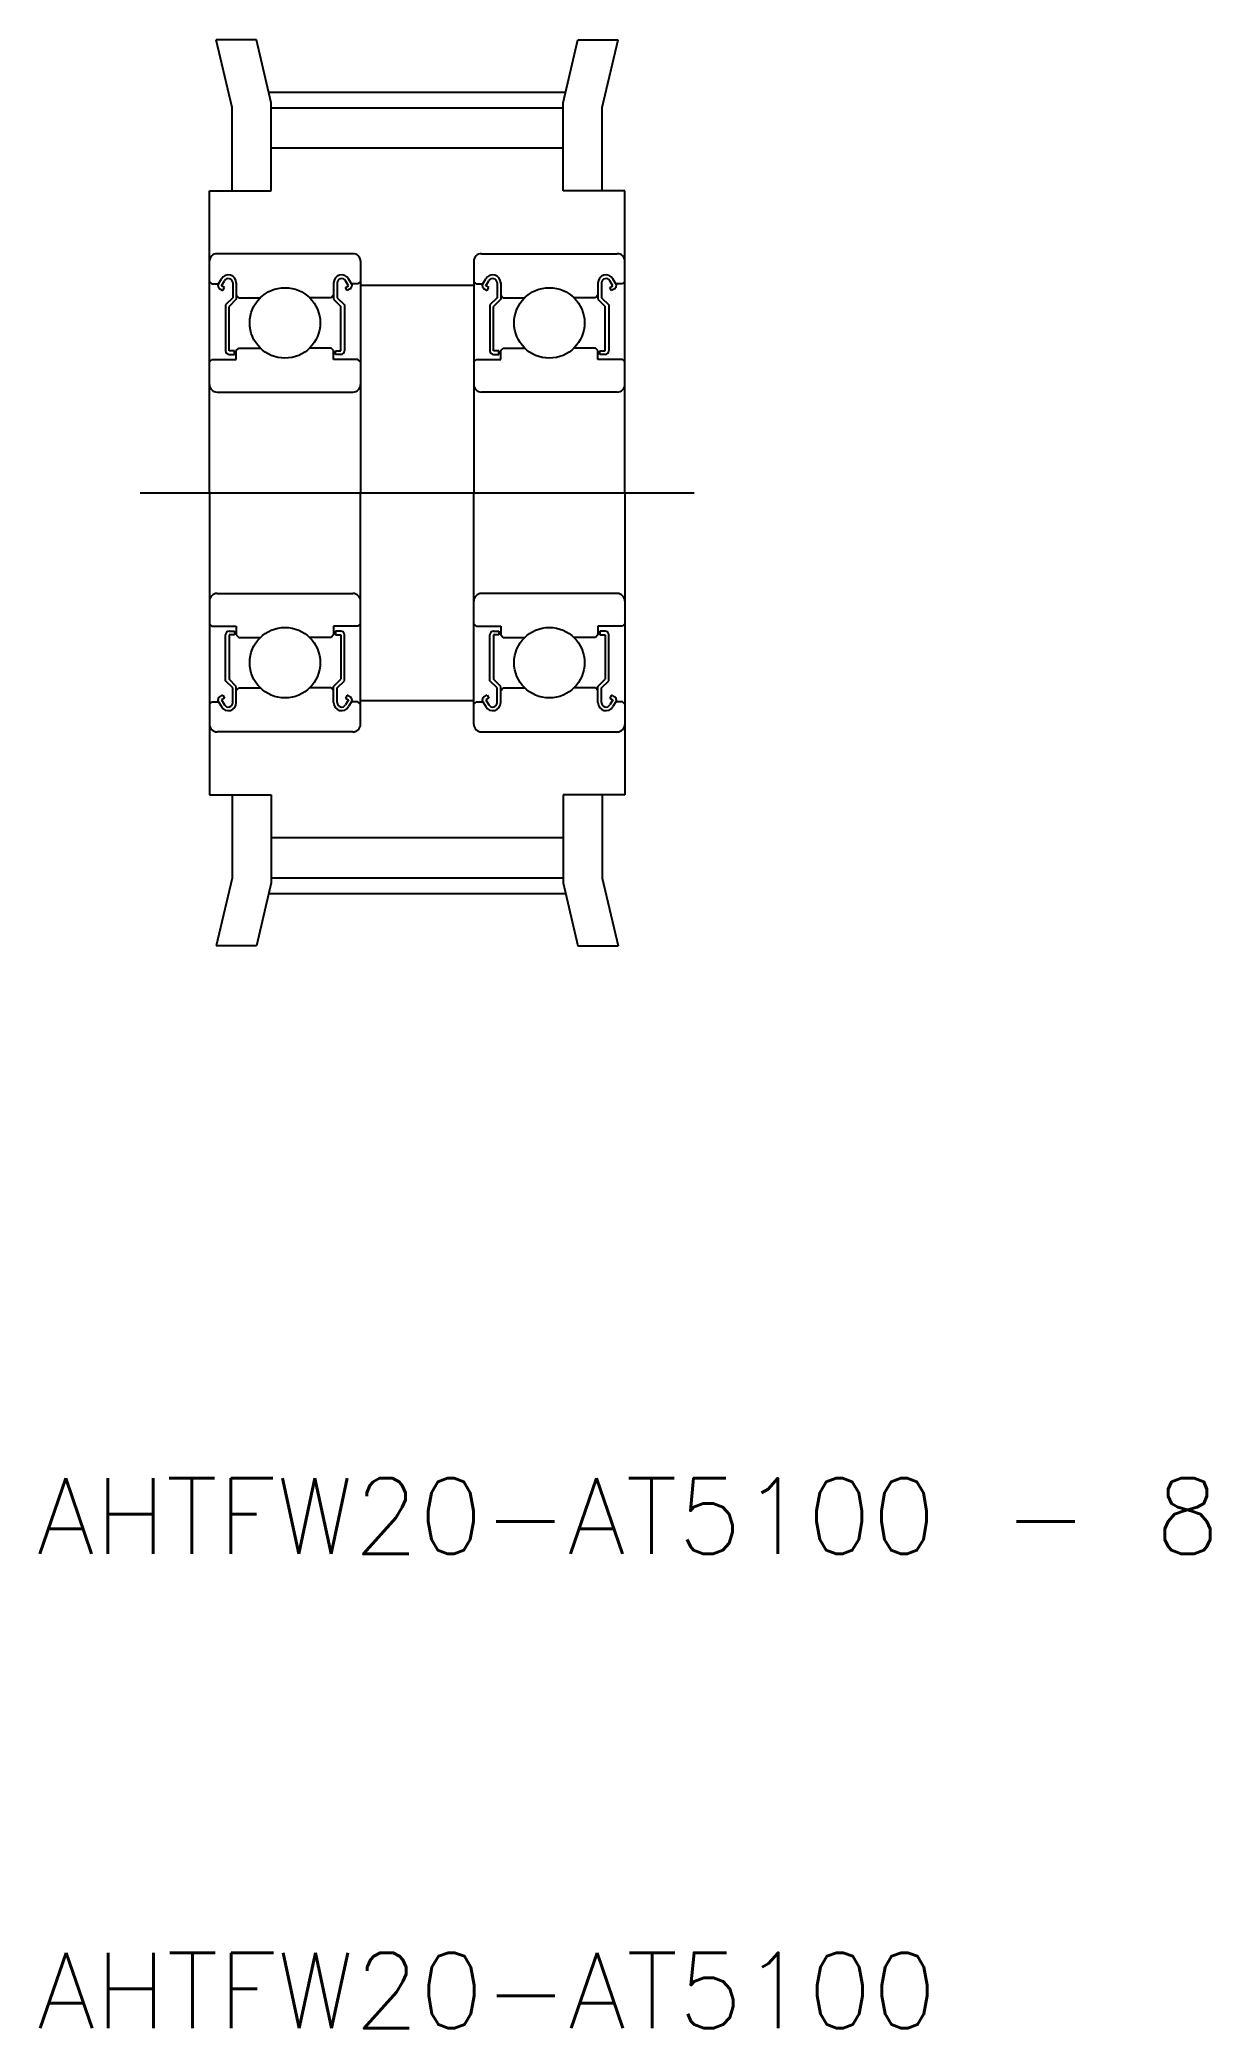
# Model space of a CAD drawing. Extents: x 30.6 to 77.1, y -8.3 to 70.7.
import ezdxf
from ezdxf.enums import TextEntityAlignment as Align

# ---------------------------------------------------------------- set-up
doc = ezdxf.new("R2010")
doc.units = 0
doc.linetypes.add('CENTER', pattern=[50.8, 31.75, -6.35, 6.35, -6.35])
doc.layers.get('0').update_dxf_attribs({"linetype": 'CONTINUOUS'})
doc.layers.add('CENTER', color=1, linetype='CONTINUOUS')
doc.styles.get("Standard").update_dxf_attribs({"font": 'txt.shx', "bigfont": 'bigfont.shx'})

# ---------------------------------------------------------------- blocks, each defined once
blk = doc.blocks.new('*U2')
at = {"color": 7, "linetype": 'CONTINUOUS'}
blk.add_text('AHTFW20-AT5100', height=3, dxfattribs=at).set_placement((30.536, -8.315))

msp = doc.modelspace()

# ---------------------------------------------------------------- linework, layer by layer
at = {"color": 7, "linetype": 'CONTINUOUS'}
for p, q in [((39.247, 70.692), (37.653, 70.692)), ((38.283, 68.007), (37.653, 70.692)), ((39.833, 68.192), (39.247, 70.692)), ((51.433, 68.192), (52.019, 70.692)), ((52.019, 70.692), (53.613, 70.692)), ((52.983, 68.007), (53.613, 70.692)), ((38.283, 64.692), (38.283, 68.007)), ((39.833, 64.692), (39.833, 68.192)), ((39.833, 67.992), (51.433, 67.992)), ((51.433, 64.692), (51.433, 68.192)), ((52.983, 64.692), (52.983, 68.007)), ((39.833, 66.392), (51.433, 66.392)), ((37.383, 52.692), (37.383, 64.692)), ((37.383, 64.692), (39.833, 64.692)), ((53.883, 64.692), (51.433, 64.692)), ((53.883, 52.692), (53.883, 64.692)), ((43.083, 62.192), (37.683, 62.192)), ((43.383, 61.892), (43.383, 52.692)), ((47.883, 61.892), (47.883, 52.692)), ((48.183, 62.192), (53.583, 62.192)), ((37.383, 61.092), (37.483, 60.992)), ((37.483, 60.992), (37.739, 60.992)), ((37.739, 60.992), (37.855, 61.188)), ((37.862, 60.921), (37.978, 61.117)), ((37.985, 60.85), (37.862, 60.921)), ((37.914, 60.727), (37.985, 60.85)), ((38.308, 61.029), (38.308, 60.442)), ((38.45, 61.029), (38.45, 60.383)), ((42.316, 61.029), (42.316, 60.383)), ((42.459, 61.029), (42.459, 60.442)), ((42.781, 60.85), (42.904, 60.921)), ((42.852, 60.727), (42.781, 60.85)), ((42.904, 60.921), (42.788, 61.117)), ((43.027, 60.992), (42.911, 61.188)), ((43.283, 60.992), (43.027, 60.992)), ((43.383, 61.092), (43.283, 60.992)), ((43.383, 60.942), (47.883, 60.942)), ((47.883, 61.092), (47.983, 60.992)), ((47.983, 60.992), (48.239, 60.992)), ((48.239, 60.992), (48.355, 61.188)), ((48.362, 60.921), (48.478, 61.117)), ((48.485, 60.85), (48.362, 60.921)), ((48.414, 60.727), (48.485, 60.85)), ((48.808, 61.029), (48.808, 60.442)), ((48.95, 61.029), (48.95, 60.383)), ((52.816, 61.029), (52.816, 60.383)), ((52.959, 61.029), (52.959, 60.442)), ((53.281, 60.85), (53.404, 60.921)), ((53.352, 60.727), (53.281, 60.85)), ((53.404, 60.921), (53.288, 61.117)), ((53.527, 60.992), (53.411, 61.188)), ((53.783, 60.992), (53.527, 60.992)), ((53.883, 61.092), (53.783, 60.992)), ((37.791, 60.798), (37.914, 60.727)), ((38.308, 60.442), (38.023, 60.158)), ((38.023, 60.158), (38.023, 58.334)), ((38.45, 60.383), (38.165, 60.099)), ((38.165, 58.334), (38.165, 60.099)), ((38.45, 60.542), (38.55, 60.442)), ((38.55, 60.442), (39.403, 60.442)), ((42.216, 60.442), (41.363, 60.442)), ((42.316, 60.542), (42.216, 60.442)), ((42.316, 60.383), (42.601, 60.099)), ((42.459, 60.442), (42.743, 60.158)), ((42.601, 58.334), (42.601, 60.099)), ((42.743, 60.158), (42.743, 58.334)), ((42.975, 60.798), (42.852, 60.727)), ((48.291, 60.798), (48.414, 60.727)), ((48.808, 60.442), (48.523, 60.158)), ((48.523, 60.158), (48.523, 58.334)), ((48.95, 60.383), (48.665, 60.099)), ((48.665, 58.334), (48.665, 60.099)), ((48.95, 60.542), (49.05, 60.442)), ((49.05, 60.442), (49.903, 60.442)), ((52.716, 60.442), (51.863, 60.442)), ((52.816, 60.542), (52.716, 60.442)), ((52.816, 60.383), (53.101, 60.099)), ((52.959, 60.442), (53.243, 60.158)), ((53.101, 58.334), (53.101, 60.099)), ((53.243, 60.158), (53.243, 58.334)), ((53.475, 60.798), (53.352, 60.727)), ((37.383, 59.592), (37.383, 59.592)), ((53.883, 59.592), (53.883, 59.592)), ((37.383, 57.892), (37.483, 57.992)), ((37.483, 57.992), (38.45, 57.992)), ((38.379, 58.334), (38.165, 58.334)), ((38.165, 58.192), (38.379, 58.192)), ((38.379, 58.192), (38.379, 58.334)), ((38.45, 58.342), (38.55, 58.442)), ((38.45, 57.992), (38.45, 58.342)), ((38.55, 58.442), (39.403, 58.442)), ((42.216, 58.442), (41.363, 58.442)), ((42.316, 58.342), (42.216, 58.442)), ((42.316, 57.992), (42.316, 58.342)), ((43.283, 57.992), (42.316, 57.992)), ((42.388, 58.192), (42.388, 58.334)), ((42.388, 58.334), (42.601, 58.334)), ((42.601, 58.192), (42.388, 58.192)), ((43.383, 57.892), (43.283, 57.992)), ((47.883, 57.892), (47.983, 57.992)), ((47.983, 57.992), (48.95, 57.992)), ((48.879, 58.334), (48.665, 58.334)), ((48.665, 58.192), (48.879, 58.192)), ((48.879, 58.192), (48.879, 58.334)), ((48.95, 58.342), (49.05, 58.442)), ((48.95, 57.992), (48.95, 58.342)), ((49.05, 58.442), (49.903, 58.442)), ((52.716, 58.442), (51.863, 58.442)), ((52.816, 58.342), (52.716, 58.442)), ((52.816, 57.992), (52.816, 58.342)), ((53.783, 57.992), (52.816, 57.992)), ((52.888, 58.334), (53.101, 58.334)), ((52.888, 58.192), (52.888, 58.334)), ((53.101, 58.192), (52.888, 58.192)), ((53.883, 57.892), (53.783, 57.992)), ((37.383, 57.292), (37.383, 57.292)), ((53.883, 57.292), (53.883, 57.292)), ((37.683, 56.692), (43.083, 56.692)), ((53.583, 56.692), (48.183, 56.692)), ((37.383, 52.692), (37.383, 40.692)), ((43.383, 43.492), (43.383, 52.692)), ((47.883, 43.492), (47.883, 52.692)), ((53.883, 52.692), (53.883, 40.692)), ((37.683, 48.692), (43.083, 48.692)), ((53.583, 48.692), (48.183, 48.692)), ((37.383, 48.092), (37.383, 48.092)), ((37.383, 47.492), (37.483, 47.392)), ((43.383, 47.492), (43.283, 47.392)), ((47.883, 47.492), (47.983, 47.392)), ((53.883, 47.492), (53.783, 47.392)), ((53.883, 48.092), (53.883, 48.092)), ((37.483, 47.392), (38.45, 47.392)), ((38.023, 45.227), (38.023, 47.05)), ((38.165, 47.192), (38.379, 47.192)), ((38.379, 47.05), (38.165, 47.05)), ((38.165, 47.05), (38.165, 45.285)), ((38.379, 47.192), (38.379, 47.05)), ((38.45, 47.392), (38.45, 47.042)), ((38.45, 47.042), (38.55, 46.942)), ((38.55, 46.942), (39.403, 46.942)), ((42.216, 46.942), (41.363, 46.942)), ((42.316, 47.042), (42.216, 46.942)), ((42.316, 47.392), (42.316, 47.042)), ((43.283, 47.392), (42.316, 47.392)), ((42.601, 47.192), (42.388, 47.192)), ((42.388, 47.192), (42.388, 47.05)), ((42.388, 47.05), (42.601, 47.05)), ((42.601, 47.05), (42.601, 45.285)), ((42.743, 45.227), (42.743, 47.05)), ((47.983, 47.392), (48.95, 47.392)), ((48.523, 45.227), (48.523, 47.05)), ((48.665, 47.192), (48.879, 47.192)), ((48.665, 47.05), (48.665, 45.285)), ((48.879, 47.05), (48.665, 47.05)), ((48.879, 47.192), (48.879, 47.05)), ((48.95, 47.392), (48.95, 47.042)), ((48.95, 47.042), (49.05, 46.942)), ((49.05, 46.942), (49.903, 46.942)), ((52.716, 46.942), (51.863, 46.942)), ((52.816, 47.042), (52.716, 46.942)), ((53.783, 47.392), (52.816, 47.392)), ((52.816, 47.392), (52.816, 47.042)), ((53.101, 47.192), (52.888, 47.192)), ((52.888, 47.192), (52.888, 47.05)), ((52.888, 47.05), (53.101, 47.05)), ((53.101, 47.05), (53.101, 45.285)), ((53.243, 45.227), (53.243, 47.05)), ((37.383, 45.792), (37.383, 45.792)), ((38.308, 44.942), (38.023, 45.227)), ((38.45, 45.001), (38.165, 45.285)), ((42.316, 45.001), (42.601, 45.285)), ((42.459, 44.942), (42.743, 45.227)), ((48.808, 44.942), (48.523, 45.227)), ((48.95, 45.001), (48.665, 45.285)), ((52.816, 45.001), (53.101, 45.285)), ((52.959, 44.942), (53.243, 45.227)), ((53.883, 45.792), (53.883, 45.792)), ((37.383, 44.292), (37.483, 44.392)), ((37.483, 44.392), (37.739, 44.392)), ((37.739, 44.392), (37.855, 44.196)), ((37.791, 44.586), (37.914, 44.658)), ((37.985, 44.534), (37.862, 44.463)), ((37.862, 44.463), (37.978, 44.267)), ((37.914, 44.657), (37.985, 44.534)), ((38.308, 44.355), (38.308, 44.942)), ((38.45, 44.355), (38.45, 45.001)), ((38.45, 44.842), (38.55, 44.942)), ((38.55, 44.942), (39.403, 44.942)), ((42.216, 44.942), (41.363, 44.942)), ((42.316, 44.842), (42.216, 44.942)), ((42.316, 44.355), (42.316, 45.001)), ((42.459, 44.355), (42.459, 44.942)), ((42.852, 44.657), (42.781, 44.534)), ((42.781, 44.534), (42.904, 44.463)), ((42.904, 44.463), (42.788, 44.267)), ((42.975, 44.586), (42.852, 44.658)), ((43.027, 44.392), (42.911, 44.196)), ((43.283, 44.392), (43.027, 44.392)), ((43.383, 44.292), (43.283, 44.392)), ((43.383, 44.442), (47.883, 44.442)), ((47.883, 44.292), (47.983, 44.392)), ((47.983, 44.392), (48.239, 44.392)), ((48.239, 44.392), (48.355, 44.196)), ((48.291, 44.586), (48.414, 44.658)), ((48.485, 44.534), (48.362, 44.463)), ((48.362, 44.463), (48.478, 44.267)), ((48.414, 44.657), (48.485, 44.534)), ((48.808, 44.355), (48.808, 44.942)), ((48.95, 44.355), (48.95, 45.001)), ((48.95, 44.842), (49.05, 44.942)), ((49.05, 44.942), (49.903, 44.942)), ((52.716, 44.942), (51.863, 44.942)), ((52.816, 44.842), (52.716, 44.942)), ((52.816, 44.355), (52.816, 45.001)), ((52.959, 44.355), (52.959, 44.942)), ((53.352, 44.657), (53.281, 44.534)), ((53.281, 44.534), (53.404, 44.463)), ((53.404, 44.463), (53.288, 44.267)), ((53.475, 44.586), (53.352, 44.658)), ((53.527, 44.392), (53.411, 44.196)), ((53.783, 44.392), (53.527, 44.392)), ((53.883, 44.292), (53.783, 44.392)), ((43.083, 43.192), (37.683, 43.192)), ((48.183, 43.192), (53.583, 43.192)), ((37.383, 40.692), (39.833, 40.692)), ((38.283, 40.692), (38.283, 37.377)), ((39.833, 40.692), (39.833, 37.192)), ((51.433, 40.692), (51.433, 37.192)), ((53.883, 40.692), (51.433, 40.692)), ((52.983, 40.692), (52.983, 37.377)), ((39.833, 38.992), (51.433, 38.992)), ((38.283, 37.377), (37.653, 34.692)), ((39.833, 37.192), (39.247, 34.692)), ((39.833, 37.392), (51.433, 37.392)), ((51.433, 37.192), (52.019, 34.692)), ((52.983, 37.377), (53.613, 34.692)), ((39.247, 34.692), (37.653, 34.692)), ((52.019, 34.692), (53.613, 34.692))]:
    msp.add_line(p, q, dxfattribs=at)
for centre in [(40.383, 59.442), (50.883, 59.442), (40.383, 45.942), (50.883, 45.942)]:
    msp.add_circle(centre, 1.4, dxfattribs=at)
for centre, radius, start, end in [((37.683, 61.892), 0.3, 90, 180), ((43.083, 61.892), 0.3, 0, 90), ((48.183, 61.892), 0.3, 90, 180), ((53.583, 61.892), 0.3, 0, 90), ((37.862, 60.921), 0.142, 149.99035, 240.00186), ((38.131, 61.029), 0.319, 0, 150.00027), ((38.131, 61.029), 0.177, 0, 150.00316), ((42.635, 61.029), 0.319, 29.99973, 180), ((42.635, 61.029), 0.177, 29.99684, 180), ((42.904, 60.921), 0.142, 299.99814, 30.00965), ((48.362, 60.921), 0.142, 149.99035, 240.00186), ((48.631, 61.029), 0.319, 0, 150.00027), ((48.631, 61.029), 0.177, 0, 150.00316), ((53.135, 61.029), 0.319, 29.99973, 180), ((53.135, 61.029), 0.177, 29.99684, 180), ((53.404, 60.921), 0.142, 299.99814, 30.00965), ((38.165, 58.334), 0.142, 180.00005, 270.00003), ((42.601, 58.334), 0.142, 269.99997, 359.99995), ((48.665, 58.334), 0.142, 180.00005, 270.00003), ((53.101, 58.334), 0.142, 269.99997, 359.99995), ((37.683, 56.992), 0.3, 180, 270), ((43.083, 56.992), 0.3, 270, 0), ((48.183, 56.992), 0.3, 180, 270), ((53.583, 56.992), 0.3, 270, 0), ((37.683, 48.392), 0.3, 90, 180), ((43.083, 48.392), 0.3, 0, 90), ((48.183, 48.392), 0.3, 90, 180), ((53.583, 48.392), 0.3, 0, 90), ((38.165, 47.05), 0.142, 89.99997, 179.99995), ((42.601, 47.05), 0.142, 0.00005, 90.00003), ((48.665, 47.05), 0.142, 89.99997, 179.99995), ((53.101, 47.05), 0.142, 0.00005, 90.00003), ((37.862, 44.463), 0.142, 119.99814, 210.00965), ((38.131, 44.355), 0.319, 209.99973, 0), ((38.131, 44.355), 0.177, 209.99684, 0), ((42.635, 44.355), 0.319, 180, 330.00027), ((42.635, 44.355), 0.177, 180, 330.00316), ((42.904, 44.463), 0.142, 329.99035, 60.00186), ((48.362, 44.463), 0.142, 119.99814, 210.00965), ((48.631, 44.355), 0.319, 209.99973, 0), ((48.631, 44.355), 0.177, 209.99684, 0), ((53.135, 44.355), 0.319, 180, 330.00027), ((53.135, 44.355), 0.177, 180, 330.00316), ((53.404, 44.463), 0.142, 329.99035, 60.00186), ((37.683, 43.492), 0.3, 180, 270), ((43.083, 43.492), 0.3, 270, 0), ((48.183, 43.492), 0.3, 180, 270), ((53.583, 43.492), 0.3, 270, 0)]:
    msp.add_arc(centre, radius, start, end, dxfattribs=at)
at = {"layer": 'CENTER', "color": 1, "linetype": 'CENTER'}
for p, q in [((39.736, 68.607), (51.53, 68.607)), ((34.633, 52.692), (56.633, 52.692)), ((39.736, 36.777), (51.53, 36.777))]:
    msp.add_line(p, q, dxfattribs=at)

# ---------------------------------------------------------------- block references
at = {"color": 7, "linetype": 'CONTINUOUS'}
msp.add_blockref('*U2', (0, 0), dxfattribs=at)

# ---------------------------------------------------------------- texts
msp.add_text('AHTFW20-AT5100 - 8', height=3, dxfattribs=at).set_placement((30.514, 9.634), align=Align.BOTTOM_LEFT)

doc.saveas('drawing.dxf')
